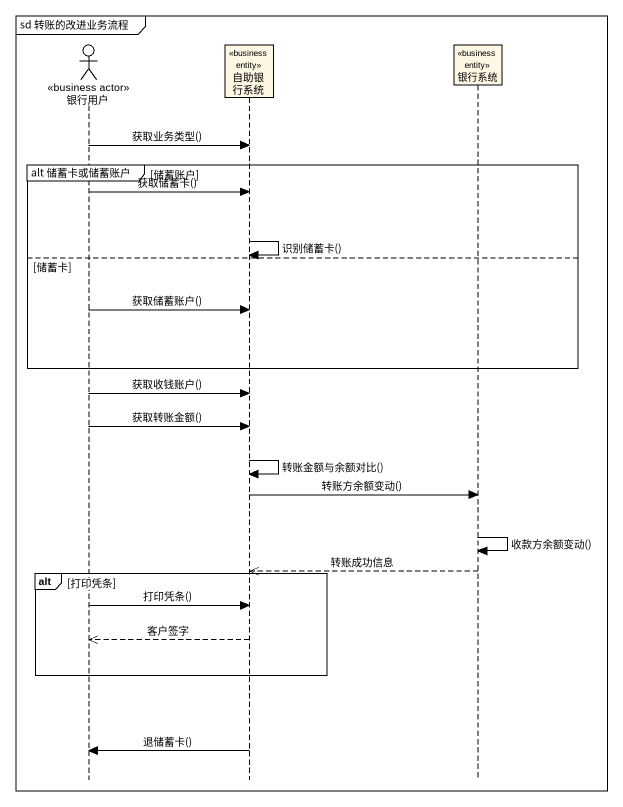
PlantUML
@startuml
mainframe sd 转账的改进业务流程
hide footbox
actor 银行用户 <<business actor>>
participant 自助银行系统 <<business entity>>
participant 银行系统 <<business entity>>

银行用户 -> 自助银行系统 : 获取业务类型()
group alt 储蓄卡或储蓄账户 [储蓄账户]
  银行用户 -> 自助银行系统 : 获取储蓄卡()
  自助银行系统 -> 自助银行系统 : 识别储蓄卡()
else 储蓄卡
  银行用户 -> 自助银行系统 : 获取储蓄账户()
end
银行用户 -> 自助银行系统 : 获取收钱账户()
银行用户 -> 自助银行系统 : 获取转账金额()
自助银行系统 -> 自助银行系统 : 转账金额与余额对比()
自助银行系统 -> 银行系统 : 转账方余额变动()
银行系统 -> 银行系统 : 收款方余额变动()
银行系统 -->> 自助银行系统 : 转账成功信息
alt 打印凭条
  银行用户 -> 自助银行系统 : 打印凭条()
  自助银行系统 -->> 银行用户 : 客户签字
end
自助银行系统 -> 银行用户 : 退储蓄卡()
@enduml
